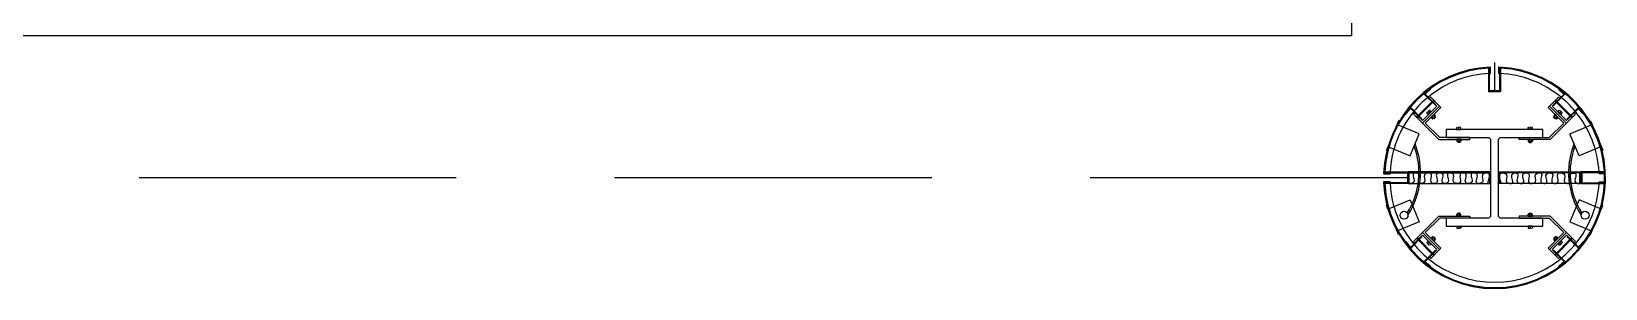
# Model space of a CAD drawing. Extents: x -163000 to 184253, y -124935 to 90032.
# Drawn here: x -108264 to -103300, y 29182 to 29995 of the extents above; entities that cross this region are included whole.
import ezdxf

# ---------------------------------------------------------------- set-up
doc = ezdxf.new("R2010")
doc.units = 0
doc.header["$LTSCALE"] = 1000
doc.header["$MEASUREMENT"] = 0
doc.linetypes.add('GFxref$0$s3123a$0$HIDDEN2', pattern=[0.1875, 0.125, -0.0625])
doc.layers.get('0').update_dxf_attribs({"linetype": 'CONTINUOUS'})
doc.layers.add('fire shutter', color=5, linetype='GFxref$0$s3123a$0$HIDDEN2')
doc.layers.add('stair', color=1, linetype='CONTINUOUS')

# ---------------------------------------------------------------- blocks, each defined once
blk = doc.blocks.new('s2118a')
at = {"layer": 'fire shutter', "ltscale": 8}
for p, q in [((-103649.9, 35896.87), (-103649.9, 29807.126)), ((-103924.9, 29532.126), (-110724.9, 29532.126))]:
    blk.add_line(p, q, dxfattribs=at)
at = {"layer": 'stair'}
for p, q in [((-103665.4, 29861.762), (-103662.4, 29861.762)), ((-103662.4, 29861.762), (-103662.4, 29880.865)), ((-103637.4, 29880.865), (-103637.4, 29861.762)), ((-103634.4, 29861.762), (-103637.4, 29861.762)), ((-103889.845, 29729.548), (-103847.363, 29771.918)), ((-103887.727, 29727.423), (-103845.245, 29769.794)), ((-103859.521, 29732.422), (-103863.228, 29736.139)), ((-103859.875, 29732.068), (-103849.963, 29741.955)), ((-103859.169, 29731.36), (-103849.256, 29741.247)), ((-103854.919, 29737.012), (-103858.803, 29740.906)), ((-103857.222, 29733.302), (-103851.204, 29739.305)), ((-103850.317, 29741.602), (-103854.024, 29745.319)), ((-103849.963, 29741.955), (-103849.256, 29741.247)), ((-103412.073, 29727.423), (-103454.555, 29769.794)), ((-103409.955, 29729.548), (-103452.437, 29771.918)), ((-103449.837, 29741.955), (-103450.544, 29741.247)), ((-103440.631, 29731.36), (-103450.544, 29741.247)), ((-103439.925, 29732.068), (-103449.837, 29741.955)), ((-103449.483, 29741.602), (-103445.776, 29745.319)), ((-103442.578, 29733.302), (-103448.596, 29739.305)), ((-103444.881, 29737.012), (-103440.997, 29740.906)), ((-103440.279, 29732.422), (-103436.572, 29736.139)), ((-103859.169, 29731.36), (-103859.875, 29732.068)), ((-103859.169, 29731.36), (-103859.875, 29732.068)), ((-103840.782, 29732.751), (-103850.695, 29722.864)), ((-103849.989, 29722.156), (-103850.695, 29722.864)), ((-103840.076, 29732.043), (-103849.989, 29722.156)), ((-103849.634, 29722.509), (-103845.927, 29718.792)), ((-103847.333, 29724.804), (-103843.449, 29720.91)), ((-103843.45, 29720.203), (-103844.866, 29718.791)), ((-103843.273, 29720.379), (-103841.799, 29718.901)), ((-103842.919, 29720.733), (-103841.092, 29718.9)), ((-103838.848, 29724.793), (-103842.742, 29720.909)), ((-103842.731, 29729.394), (-103838.847, 29725.5)), ((-103836.842, 29723.844), (-103841.799, 29718.901)), ((-103841.799, 29718.901), (-103841.092, 29718.9)), ((-103836.843, 29723.137), (-103841.092, 29718.9)), ((-103840.782, 29732.751), (-103840.076, 29732.043)), ((-103840.43, 29731.689), (-103836.723, 29727.972)), ((-103836.724, 29726.912), (-103838.848, 29724.793)), ((-103838.671, 29724.97), (-103836.843, 29723.137)), ((-103838.317, 29725.323), (-103836.842, 29723.844)), ((-103836.843, 29723.137), (-103836.842, 29723.844)), ((-103769.1, 29685.626), (-103769.101, 29690.876)), ((-103762.6, 29685.627), (-103762.601, 29691.127)), ((-103756.1, 29685.628), (-103756.101, 29690.878)), ((-103543.7, 29685.628), (-103543.699, 29690.878)), ((-103537.2, 29685.627), (-103537.199, 29691.127)), ((-103530.7, 29685.626), (-103530.699, 29690.876)), ((-103459.37, 29731.689), (-103463.077, 29727.972)), ((-103463.076, 29726.912), (-103460.952, 29724.793)), ((-103461.483, 29725.323), (-103462.958, 29723.844)), ((-103462.958, 29723.844), (-103458.001, 29718.901)), ((-103462.957, 29723.137), (-103462.958, 29723.844)), ((-103461.129, 29724.97), (-103462.957, 29723.137)), ((-103462.957, 29723.137), (-103458.708, 29718.9)), ((-103457.069, 29729.394), (-103460.953, 29725.5)), ((-103460.952, 29724.793), (-103457.058, 29720.909)), ((-103459.018, 29732.751), (-103459.724, 29732.043)), ((-103459.724, 29732.043), (-103449.811, 29722.156)), ((-103459.018, 29732.751), (-103449.105, 29722.864)), ((-103456.881, 29720.733), (-103458.708, 29718.9)), ((-103458.001, 29718.901), (-103458.708, 29718.9)), ((-103456.527, 29720.379), (-103458.001, 29718.901)), ((-103452.467, 29724.804), (-103456.351, 29720.91)), ((-103456.35, 29720.203), (-103454.934, 29718.791)), ((-103450.166, 29722.509), (-103453.873, 29718.792)), ((-103449.811, 29722.156), (-103449.105, 29722.864)), ((-103440.631, 29731.36), (-103439.925, 29732.068)), ((-103769.6, 29685.626), (-103755.6, 29685.628)), ((-103769.6, 29684.626), (-103769.6, 29685.626)), ((-103769.6, 29684.626), (-103755.6, 29684.628)), ((-103755.599, 29653.628), (-103769.599, 29653.626)), ((-103769.599, 29652.626), (-103769.599, 29653.626)), ((-103755.599, 29652.628), (-103769.599, 29652.626)), ((-103769.099, 29652.626), (-103769.098, 29647.376)), ((-103766.348, 29646.627), (-103768.348, 29646.626)), ((-103766.85, 29684.627), (-103758.35, 29684.627)), ((-103766.098, 29646.627), (-103766.098, 29644.539)), ((-103759.098, 29644.539), (-103766.098, 29644.539)), ((-103766.098, 29644.539), (-103765.598, 29644.039)), ((-103765.849, 29652.627), (-103765.848, 29647.127)), ((-103765.598, 29646.627), (-103765.598, 29644.039)), ((-103759.598, 29644.039), (-103765.598, 29644.039)), ((-103759.848, 29646.627), (-103765.348, 29646.627)), ((-103756.848, 29646.628), (-103759.848, 29646.627)), ((-103759.598, 29646.627), (-103759.598, 29644.039)), ((-103759.598, 29644.039), (-103759.098, 29644.539)), ((-103759.349, 29652.627), (-103759.348, 29647.127)), ((-103759.098, 29646.627), (-103759.098, 29644.539)), ((-103756.099, 29652.628), (-103756.098, 29647.378)), ((-103755.6, 29685.628), (-103755.6, 29684.628)), ((-103755.599, 29653.628), (-103755.599, 29652.628)), ((-103544.201, 29653.628), (-103544.201, 29652.628)), ((-103544.201, 29653.628), (-103530.201, 29653.626)), ((-103544.201, 29652.628), (-103530.201, 29652.626)), ((-103544.2, 29685.628), (-103544.2, 29684.628)), ((-103530.2, 29685.626), (-103544.2, 29685.628)), ((-103530.2, 29684.626), (-103544.2, 29684.628)), ((-103543.701, 29652.628), (-103543.702, 29647.378)), ((-103542.952, 29646.628), (-103539.952, 29646.627)), ((-103532.95, 29684.627), (-103541.45, 29684.627)), ((-103540.702, 29646.627), (-103540.702, 29644.539)), ((-103540.202, 29644.039), (-103540.702, 29644.539)), ((-103540.702, 29644.539), (-103533.702, 29644.539)), ((-103540.451, 29652.627), (-103540.452, 29647.127)), ((-103540.202, 29646.627), (-103540.202, 29644.039)), ((-103540.202, 29644.039), (-103534.202, 29644.039)), ((-103539.952, 29646.627), (-103534.452, 29646.627)), ((-103534.202, 29646.627), (-103534.202, 29644.039)), ((-103533.702, 29644.539), (-103534.202, 29644.039)), ((-103533.951, 29652.627), (-103533.952, 29647.127)), ((-103533.702, 29646.627), (-103533.702, 29644.539)), ((-103533.452, 29646.627), (-103531.452, 29646.626)), ((-103530.701, 29652.626), (-103530.702, 29647.376)), ((-103530.201, 29652.626), (-103530.201, 29653.626)), ((-103530.2, 29684.626), (-103530.2, 29685.626)), ((-103998.639, 29544.626), (-103979.536, 29544.626)), ((-103979.536, 29547.626), (-103979.536, 29544.626)), ((-103320.264, 29547.626), (-103320.264, 29544.626)), ((-103301.161, 29544.626), (-103320.264, 29544.626)), ((-103979.536, 29519.626), (-103998.639, 29519.626)), ((-103979.536, 29516.626), (-103979.536, 29519.626)), ((-103918.9, 29513.626), (-103665.4, 29513.626)), ((-103380.9, 29513.626), (-103634.4, 29513.626)), ((-103320.264, 29519.626), (-103301.161, 29519.626)), ((-103320.264, 29516.626), (-103320.264, 29519.626)), ((-103769.599, 29411.626), (-103769.599, 29410.626)), ((-103755.599, 29411.625), (-103769.599, 29411.626)), ((-103755.599, 29410.625), (-103769.599, 29410.626)), ((-103769.099, 29411.626), (-103769.098, 29416.876)), ((-103766.348, 29417.626), (-103768.348, 29417.626)), ((-103766.098, 29419.714), (-103765.598, 29420.214)), ((-103766.098, 29417.626), (-103766.098, 29419.714)), ((-103759.098, 29419.714), (-103766.098, 29419.714)), ((-103765.849, 29411.626), (-103765.848, 29417.126)), ((-103765.598, 29417.626), (-103765.598, 29420.214)), ((-103759.598, 29420.214), (-103765.598, 29420.214)), ((-103759.848, 29417.626), (-103765.348, 29417.626)), ((-103756.848, 29417.625), (-103759.848, 29417.626)), ((-103759.598, 29420.214), (-103759.098, 29419.714)), ((-103759.598, 29417.626), (-103759.598, 29420.214)), ((-103759.349, 29411.625), (-103759.348, 29417.125)), ((-103759.098, 29417.625), (-103759.098, 29419.714)), ((-103756.099, 29411.625), (-103756.098, 29416.875)), ((-103755.599, 29410.625), (-103755.599, 29411.625)), ((-103544.201, 29411.625), (-103530.201, 29411.626)), ((-103544.201, 29410.625), (-103544.201, 29411.625)), ((-103544.201, 29410.625), (-103530.201, 29410.626)), ((-103543.701, 29411.625), (-103543.702, 29416.875)), ((-103542.952, 29417.625), (-103539.952, 29417.626)), ((-103540.202, 29420.214), (-103540.702, 29419.714)), ((-103540.702, 29419.714), (-103533.702, 29419.714)), ((-103540.702, 29417.625), (-103540.702, 29419.714)), ((-103540.451, 29411.625), (-103540.452, 29417.125)), ((-103540.202, 29420.214), (-103534.202, 29420.214)), ((-103540.202, 29417.626), (-103540.202, 29420.214)), ((-103539.952, 29417.626), (-103534.452, 29417.626)), ((-103534.202, 29417.626), (-103534.202, 29420.214)), ((-103533.702, 29419.714), (-103534.202, 29420.214)), ((-103533.951, 29411.626), (-103533.952, 29417.126)), ((-103533.702, 29417.626), (-103533.702, 29419.714)), ((-103533.452, 29417.626), (-103531.452, 29417.626)), ((-103530.701, 29411.626), (-103530.702, 29416.876)), ((-103530.201, 29411.626), (-103530.201, 29410.626)), ((-103849.989, 29342.097), (-103850.695, 29341.389)), ((-103840.782, 29331.502), (-103850.695, 29341.389)), ((-103840.076, 29332.21), (-103849.989, 29342.097)), ((-103849.634, 29341.744), (-103845.927, 29345.461)), ((-103847.333, 29339.449), (-103843.449, 29343.343)), ((-103843.45, 29344.05), (-103844.866, 29345.462)), ((-103843.273, 29343.873), (-103841.799, 29345.352)), ((-103842.919, 29343.52), (-103841.092, 29345.353)), ((-103838.848, 29339.46), (-103842.742, 29343.344)), ((-103842.731, 29334.858), (-103838.847, 29338.753)), ((-103841.799, 29345.352), (-103841.092, 29345.353)), ((-103836.842, 29340.409), (-103841.799, 29345.352)), ((-103836.843, 29341.116), (-103841.092, 29345.353)), ((-103836.724, 29337.341), (-103838.848, 29339.46)), ((-103838.671, 29339.283), (-103836.843, 29341.116)), ((-103838.317, 29338.93), (-103836.842, 29340.409)), ((-103836.843, 29341.116), (-103836.842, 29340.409)), ((-103769.6, 29379.626), (-103769.6, 29378.626)), ((-103769.6, 29379.626), (-103755.6, 29379.625)), ((-103769.6, 29378.626), (-103755.6, 29378.625)), ((-103769.1, 29378.626), (-103769.101, 29373.376)), ((-103766.85, 29379.626), (-103758.35, 29379.625)), ((-103762.6, 29378.626), (-103762.601, 29373.126)), ((-103756.1, 29378.625), (-103756.101, 29373.375)), ((-103755.6, 29378.625), (-103755.6, 29379.625)), ((-103530.2, 29379.626), (-103544.2, 29379.625)), ((-103544.2, 29378.625), (-103544.2, 29379.625)), ((-103530.2, 29378.626), (-103544.2, 29378.625)), ((-103543.7, 29378.625), (-103543.699, 29373.375)), ((-103532.95, 29379.626), (-103541.45, 29379.625)), ((-103537.2, 29378.626), (-103537.199, 29373.126)), ((-103530.7, 29378.626), (-103530.699, 29373.376)), ((-103530.2, 29379.626), (-103530.2, 29378.626)), ((-103463.076, 29337.341), (-103460.952, 29339.46)), ((-103462.958, 29340.409), (-103458.001, 29345.352)), ((-103462.957, 29341.116), (-103462.958, 29340.409)), ((-103461.483, 29338.93), (-103462.958, 29340.409)), ((-103462.957, 29341.116), (-103458.708, 29345.353)), ((-103461.129, 29339.283), (-103462.957, 29341.116)), ((-103457.069, 29334.858), (-103460.953, 29338.753)), ((-103460.952, 29339.46), (-103457.058, 29343.344)), ((-103459.724, 29332.21), (-103449.811, 29342.097)), ((-103459.018, 29331.502), (-103449.105, 29341.389)), ((-103458.001, 29345.352), (-103458.708, 29345.353)), ((-103456.881, 29343.52), (-103458.708, 29345.353)), ((-103456.527, 29343.873), (-103458.001, 29345.352)), ((-103452.467, 29339.449), (-103456.351, 29343.343)), ((-103456.35, 29344.05), (-103454.934, 29345.462)), ((-103450.166, 29341.744), (-103453.873, 29345.461)), ((-103449.811, 29342.097), (-103449.105, 29341.389)), ((-103889.845, 29334.705), (-103847.363, 29292.334)), ((-103887.727, 29336.829), (-103845.245, 29294.458)), ((-103859.521, 29331.831), (-103863.228, 29328.114)), ((-103859.169, 29332.892), (-103859.875, 29332.184)), ((-103859.875, 29332.184), (-103849.963, 29322.298)), ((-103859.169, 29332.892), (-103849.256, 29323.006)), ((-103854.919, 29327.241), (-103858.803, 29323.347)), ((-103857.222, 29330.95), (-103851.204, 29324.948)), ((-103850.317, 29322.651), (-103854.024, 29318.934)), ((-103849.963, 29322.298), (-103849.256, 29323.006)), ((-103840.782, 29331.502), (-103840.076, 29332.21)), ((-103840.43, 29332.563), (-103836.723, 29336.28)), ((-103459.37, 29332.563), (-103463.077, 29336.28)), ((-103459.018, 29331.502), (-103459.724, 29332.21)), ((-103412.073, 29336.829), (-103454.555, 29294.458)), ((-103409.955, 29334.705), (-103452.437, 29292.334)), ((-103440.631, 29332.892), (-103450.544, 29323.006)), ((-103449.837, 29322.298), (-103450.544, 29323.006)), ((-103439.925, 29332.184), (-103449.837, 29322.298)), ((-103449.483, 29322.651), (-103445.776, 29318.934)), ((-103442.578, 29330.95), (-103448.596, 29324.948)), ((-103444.881, 29327.241), (-103440.997, 29323.347)), ((-103440.631, 29332.892), (-103439.925, 29332.184)), ((-103440.279, 29331.831), (-103436.572, 29328.114))]:
    blk.add_line(p, q, dxfattribs=at)
for points in [[(-104099.9, 29982.126), (-104099.9, 30931.126), (-104199.9, 30931.126), (-104199.9, 30082.126)], [(-131103.9, 29617.129), (-131103.9, 29982.126), (-104099.9, 29982.126)], [(-103631.4, 29878.633), (-103631.4, 29804.126), (-103668.4, 29804.126), (-103668.4, 29878.633)], [(-103634.4, 29881.783), (-103634.4, 29807.126), (-103665.4, 29807.126), (-103665.4, 29881.783)], [(-103727.4, 29659.626), (-103822.651, 29659.626), (-103868.395, 29705.21), (-103818.833, 29754.642), (-103823.07, 29758.89), (-103876.881, 29705.221), (-103825.132, 29653.626), (-103727.4, 29653.626), (-103727.4, 29659.626)], [(-103572.4, 29659.626), (-103477.149, 29659.626), (-103431.405, 29705.21), (-103480.967, 29754.642), (-103476.73, 29758.89), (-103422.919, 29705.221), (-103474.668, 29653.626), (-103572.4, 29653.626), (-103572.4, 29659.626)], [(-103950.807, 29710.886), (-103952.655, 29711.651), (-103990.923, 29619.263), (-103989.075, 29618.498), (-103950.807, 29710.886)], [(-103984.292, 29630.046), (-103916.456, 29601.948), (-103887.755, 29671.239), (-103955.591, 29699.337)], [(-103315.508, 29630.046), (-103383.344, 29601.948), (-103412.045, 29671.239), (-103344.209, 29699.337)], [(-103348.993, 29710.886), (-103347.145, 29711.651), (-103308.877, 29619.263), (-103310.725, 29618.498), (-103348.993, 29710.886)], [(-103999.557, 29547.626), (-103924.9, 29547.626), (-103924.9, 29516.626), (-103999.557, 29516.626)], [(-103996.406, 29550.626), (-103921.9, 29550.626), (-103921.9, 29513.626), (-103996.406, 29513.626)], [(-103303.394, 29550.626), (-103377.9, 29550.626), (-103377.9, 29513.626), (-103303.394, 29513.626)], [(-103303.246, 29547.626), (-103374.9, 29547.626), (-103374.9, 29516.626), (-103303.246, 29516.626)], [(-103950.807, 29353.367), (-103952.655, 29352.602), (-103990.923, 29444.99), (-103989.075, 29445.755), (-103950.807, 29353.367)], [(-103984.292, 29434.206), (-103916.456, 29462.305), (-103887.755, 29393.014), (-103955.591, 29364.915)], [(-103315.508, 29434.206), (-103383.344, 29462.305), (-103412.045, 29393.014), (-103344.209, 29364.915)], [(-103348.993, 29353.367), (-103347.145, 29352.602), (-103308.877, 29444.99), (-103310.725, 29445.755), (-103348.993, 29353.367)], [(-103727.4, 29404.626), (-103822.651, 29404.626), (-103868.395, 29359.043), (-103818.833, 29309.611), (-103823.07, 29305.362), (-103876.881, 29359.032), (-103825.132, 29410.626), (-103727.4, 29410.626), (-103727.4, 29404.626)], [(-103572.4, 29404.626), (-103477.149, 29404.626), (-103431.405, 29359.043), (-103480.967, 29309.611), (-103476.73, 29305.362), (-103422.919, 29359.032), (-103474.668, 29410.626), (-103572.4, 29410.626), (-103572.4, 29404.626)]]:
    blk.add_lwpolyline(points, dxfattribs=at)
for points in [[(-103876.881, 29705.221), (-103823.07, 29758.89), (-103851.318, 29787.212), (-103855.566, 29782.975), (-103831.556, 29758.901), (-103876.87, 29713.706), (-103900.88, 29737.779), (-103905.128, 29733.542)], [(-103422.919, 29705.221), (-103476.73, 29758.89), (-103448.482, 29787.212), (-103444.234, 29782.975), (-103468.244, 29758.901), (-103422.93, 29713.706), (-103398.92, 29737.779), (-103394.672, 29733.542)], [(-103839.58, 29775.444), (-103843.829, 29771.207), (-103845.947, 29773.331), (-103841.699, 29777.568)], [(-103460.22, 29775.444), (-103455.971, 29771.207), (-103453.853, 29773.331), (-103458.101, 29777.568)], [(-103893.391, 29721.774), (-103889.143, 29726.011), (-103891.261, 29728.135), (-103895.509, 29723.898)], [(-103893.391, 29721.774), (-103889.143, 29726.011), (-103891.261, 29728.135), (-103895.509, 29723.898)], [(-103406.409, 29721.774), (-103410.657, 29726.011), (-103408.539, 29728.135), (-103404.291, 29723.898)], [(-103802.4, 29684.626), (-103802.4, 29659.626), (-103667.4, 29659.626), (-103662.4, 29654.626), (-103662.4, 29409.626), (-103667.4, 29404.626), (-103802.4, 29404.626), (-103802.4, 29379.626), (-103497.4, 29379.626), (-103497.4, 29404.626), (-103632.4, 29404.626), (-103637.4, 29409.626), (-103637.4, 29654.626), (-103632.4, 29659.626), (-103497.4, 29659.626), (-103497.4, 29684.626)], [(-103918.9, 29513.626), (-103918.9, 29547.626), (-103665.4, 29547.626), (-103665.4, 29513.626), (-103662.4, 29513.626), (-103662.4, 29513.626), (-103662.4, 29550.626), (-103921.9, 29550.626), (-103921.9, 29513.626)], [(-103380.9, 29513.626), (-103380.9, 29547.626), (-103634.4, 29547.626), (-103634.4, 29513.626), (-103637.4, 29513.626), (-103637.4, 29513.626), (-103637.4, 29550.626), (-103377.9, 29550.626), (-103377.9, 29513.626)], [(-103876.881, 29359.032), (-103823.07, 29305.362), (-103851.318, 29277.041), (-103855.566, 29281.278), (-103831.556, 29305.351), (-103876.87, 29350.547), (-103900.88, 29326.474), (-103905.128, 29330.711)], [(-103893.391, 29342.479), (-103889.143, 29338.242), (-103891.261, 29336.118), (-103895.509, 29340.355)], [(-103422.919, 29359.032), (-103476.73, 29305.362), (-103448.482, 29277.041), (-103444.234, 29281.278), (-103468.244, 29305.351), (-103422.93, 29350.547), (-103398.92, 29326.474), (-103394.672, 29330.711)], [(-103406.409, 29342.479), (-103410.657, 29338.242), (-103408.539, 29336.118), (-103404.291, 29340.355)], [(-103839.58, 29288.809), (-103843.829, 29293.046), (-103845.947, 29290.922), (-103841.699, 29286.685)], [(-103460.22, 29288.809), (-103455.971, 29293.046), (-103453.853, 29290.922), (-103458.101, 29286.685)]]:
    blk.add_lwpolyline(points, close=True, dxfattribs=at)
for points in [[(-103835.217, 29762.573), (-103836.633, 29761.16), (-103871.942, 29796.562, -0.00870213), (-103852.508, 29813.834), (-103851.206, 29812.316, 0.00800341), (-103869.054, 29796.498)], [(-103464.583, 29762.573), (-103463.167, 29761.16), (-103427.858, 29796.562, 0.00870213), (-103447.292, 29813.834), (-103448.594, 29812.316, -0.00800341), (-103430.746, 29796.498)], [(-103880.528, 29717.378), (-103879.112, 29718.79), (-103914.31, 29754.092, 0.00870213), (-103931.631, 29734.702), (-103930.116, 29733.396, -0.00800341), (-103914.253, 29751.203)], [(-103419.272, 29717.378), (-103420.688, 29718.79), (-103385.49, 29754.092, -0.00870213), (-103368.169, 29734.702), (-103369.684, 29733.396, 0.00800341), (-103385.547, 29751.203)], [(-103880.528, 29346.875), (-103879.112, 29345.462), (-103914.31, 29310.161, -0.00870213), (-103931.631, 29329.551), (-103930.116, 29330.857, 0.00800341), (-103914.253, 29313.049)], [(-103419.272, 29346.875), (-103420.688, 29345.462), (-103385.49, 29310.161, 0.00870213), (-103368.169, 29329.551), (-103369.684, 29330.857, -0.00800341), (-103385.547, 29313.049)], [(-103835.217, 29301.68), (-103836.633, 29303.092), (-103871.942, 29267.691, 0.00870213), (-103852.508, 29250.419), (-103851.206, 29251.937, -0.00800341), (-103869.054, 29267.755)], [(-103464.583, 29301.68), (-103463.167, 29303.092), (-103427.858, 29267.691, -0.00870213), (-103447.292, 29250.419), (-103448.594, 29251.937, 0.00800341), (-103430.746, 29267.755)]]:
    blk.add_lwpolyline(points, format="xyb", close=True, dxfattribs=at)
for points in [[(-103863.228, 29736.139, -0.24878441), (-103858.803, 29740.906, -3.55109969)], [(-103859.7, 29740.568, -0.1784415), (-103858.463, 29741.802, 0.2)], [(-103854.024, 29745.319, 0.22196227), (-103858.803, 29740.906, 3.55109969)], [(-103445.776, 29745.319, -0.22196227), (-103440.997, 29740.906, -3.55109969)], [(-103440.1, 29740.568, 0.1784415), (-103441.337, 29741.802, -0.2)], [(-103436.572, 29736.139, 0.24878441), (-103440.997, 29740.906, 3.55109969)], [(-103843.45, 29720.203, 0.1), (-103842.742, 29720.909, -0.2)], [(-103838.14, 29725.499, -0.1), (-103838.848, 29724.793, 0.2)], [(-103769.101, 29690.876, -0.24878441), (-103762.601, 29691.127, -3.55109969)], [(-103763.474, 29691.521, -0.1784415), (-103761.727, 29691.521, 0.2)], [(-103756.101, 29690.878, 0.22196227), (-103762.601, 29691.127, 3.55109969)], [(-103543.699, 29690.878, -0.22196227), (-103537.199, 29691.127, -3.55109969)], [(-103536.326, 29691.521, 0.1784415), (-103538.073, 29691.521, -0.2)], [(-103530.699, 29690.876, 0.24878441), (-103537.199, 29691.127, 3.55109969)], [(-103461.66, 29725.499, 0.1), (-103460.952, 29724.793, -0.2)], [(-103456.35, 29720.203, -0.1), (-103457.058, 29720.909, 0.2)], [(-103766.348, 29646.627, 0.1), (-103765.348, 29646.627, -0.2)], [(-103758.848, 29646.627, -0.1), (-103759.848, 29646.627, 0.2)], [(-103540.952, 29646.627, 0.1), (-103539.952, 29646.627, -0.2)], [(-103533.452, 29646.627, -0.1), (-103534.452, 29646.627, 0.2)], [(-103766.348, 29417.626, -0.1), (-103765.348, 29417.626, 0.2)], [(-103758.848, 29417.625, 0.1), (-103759.848, 29417.626, -0.2)], [(-103540.952, 29417.625, -0.1), (-103539.952, 29417.626, 0.2)], [(-103533.452, 29417.626, 0.1), (-103534.452, 29417.626, -0.2)], [(-103843.45, 29344.05, -0.1), (-103842.742, 29343.344, 0.2)], [(-103838.14, 29338.754, 0.1), (-103838.848, 29339.46, -0.2)], [(-103769.101, 29373.376, 0.24878441), (-103762.601, 29373.126, 3.55109969)], [(-103763.474, 29372.732, 0.1784415), (-103761.727, 29372.732, -0.2)], [(-103756.101, 29373.375, -0.22196227), (-103762.601, 29373.126, -3.55109969)], [(-103543.699, 29373.375, 0.22196227), (-103537.199, 29373.126, 3.55109969)], [(-103536.326, 29372.732, -0.1784415), (-103538.073, 29372.732, 0.2)], [(-103530.699, 29373.376, -0.24878441), (-103537.199, 29373.126, -3.55109969)], [(-103461.66, 29338.754, -0.1), (-103460.952, 29339.46, 0.2)], [(-103456.35, 29344.05, 0.1), (-103457.058, 29343.344, -0.2)], [(-103863.228, 29328.114, 0.24878441), (-103858.803, 29323.347, 3.55109969)], [(-103859.7, 29323.685, 0.1784415), (-103858.463, 29322.451, -0.2)], [(-103854.024, 29318.934, -0.22196227), (-103858.803, 29323.347, -3.55109969)], [(-103445.776, 29318.934, 0.22196227), (-103440.997, 29323.347, 3.55109969)], [(-103440.1, 29323.685, -0.1784415), (-103441.337, 29322.451, 0.2)], [(-103436.572, 29328.114, -0.24878441), (-103440.997, 29323.347, -3.55109969)]]:
    blk.add_lwpolyline(points, format="xyb", dxfattribs=at)
for centre in [(-103935.357, 29413.886), (-103364.443, 29413.886)]:
    blk.add_circle(centre, 12.5, dxfattribs=at)
for centre, radius, start, end in [((-103649.9, 29532.126), 350, 92.216865, 177.783135), ((-103649.9, 29532.126), 347, 93.056123, 176.943877), ((-103649.9, 29532.126), 330, 92.692156, 129.377247), ((-103663.4, 29880.865), 1, 0, 92.216865), ((-103636.4, 29880.865), 1, 87.783135, 180), ((-103649.9, 29532.126), 350, 357.783135, 87.783135), ((-103649.9, 29532.126), 330, 50.557052, 87.307844), ((-103649.9, 29532.126), 347, 357.439827, 86.943877), ((-103649.9, 29532.126), 330, 129.791691, 140.221989), ((-103649.9, 29532.126), 330, 39.778011, 50.208309), ((-103649.9, 29532.126), 330, 140.570772, 176.786279), ((-103649.9, 29532.126), 330, 3.213721, 39.429228), ((-103845.396, 29719.322), 0.75, 224.925, 314.925), ((-103843.803, 29720.557), 0.5, 314.925, 44.925), ((-103843.095, 29721.263), 0.5, 224.925, 314.925), ((-103839.201, 29725.147), 0.5, 314.925, 44.925), ((-103838.493, 29725.853), 0.5, 224.925, 314.925), ((-103837.254, 29727.443), 0.75, 314.925, 44.925), ((-103462.546, 29727.443), 0.75, 135.075, 225.075), ((-103461.307, 29725.853), 0.5, 225.075, 315.075), ((-103460.599, 29725.147), 0.5, 135.075, 225.075), ((-103456.705, 29721.263), 0.5, 225.075, 315.075), ((-103455.997, 29720.557), 0.5, 135.075, 225.075), ((-103454.404, 29719.322), 0.75, 225.075, 315.075), ((-104131.284, 29549.044), 248.025, 327.168501, 21.561428), ((-103768.348, 29647.376), 0.75, 180.005, 270.005), ((-103766.348, 29647.127), 0.5, 270.005, 0.005), ((-103765.348, 29647.127), 0.5, 180.005, 270.005), ((-103759.848, 29647.127), 0.5, 270.005, 0.005), ((-103758.848, 29647.127), 0.5, 180.005, 270.005), ((-103756.848, 29647.378), 0.75, 270.005, 0.005), ((-103542.952, 29647.378), 0.75, 179.995, 269.995), ((-103540.952, 29647.127), 0.5, 269.995, 359.995), ((-103539.952, 29647.127), 0.5, 179.995, 269.995), ((-103534.452, 29647.127), 0.5, 269.995, 359.995), ((-103533.452, 29647.127), 0.5, 179.995, 269.995), ((-103531.452, 29647.376), 0.75, 269.995, 359.995), ((-103168.516, 29549.044), 248.025, 158.438572, 212.831499), ((-104128.077, 29548.502), 239.827, 327.856073, 20.618509), ((-103171.723, 29548.502), 239.827, 159.381491, 212.143927), ((-103998.639, 29545.626), 1, 177.783135, 270), ((-103301.161, 29545.626), 1, 270, 2.216865), ((-103998.639, 29518.626), 1, 90, 182.216865), ((-103649.9, 29532.126), 350, 182.216865, 357.783135), ((-103649.9, 29532.126), 347, 183.056123, 357.439827), ((-103649.9, 29532.126), 330, 183.213721, 219.429228), ((-103649.9, 29532.126), 330, 320.570772, 356.786279), ((-103301.161, 29518.626), 1, 357.783135, 90), ((-103768.348, 29416.876), 0.75, 89.995, 179.995), ((-103766.348, 29417.126), 0.5, 359.995, 89.995), ((-103765.348, 29417.126), 0.5, 89.995, 179.995), ((-103759.848, 29417.126), 0.5, 359.995, 89.995), ((-103758.848, 29417.125), 0.5, 89.995, 179.995), ((-103756.848, 29416.875), 0.75, 359.995, 89.995), ((-103542.952, 29416.875), 0.75, 90.005, 180.005), ((-103540.952, 29417.125), 0.5, 0.005, 90.005), ((-103539.952, 29417.126), 0.5, 90.005, 180.005), ((-103534.452, 29417.126), 0.5, 0.005, 90.005), ((-103533.452, 29417.126), 0.5, 90.005, 180.005), ((-103531.452, 29416.876), 0.75, 0.005, 90.005), ((-103845.396, 29344.931), 0.75, 45.075, 135.075), ((-103843.803, 29343.696), 0.5, 315.075, 45.075), ((-103843.095, 29342.99), 0.5, 45.075, 135.075), ((-103839.201, 29339.106), 0.5, 315.075, 45.075), ((-103838.493, 29338.4), 0.5, 45.075, 135.075), ((-103461.307, 29338.4), 0.5, 44.925, 134.925), ((-103460.599, 29339.106), 0.5, 134.925, 224.925), ((-103456.705, 29342.99), 0.5, 44.925, 134.925), ((-103455.997, 29343.696), 0.5, 134.925, 224.925), ((-103454.404, 29344.931), 0.75, 44.925, 134.925), ((-103649.9, 29532.126), 330, 219.778011, 230.208309), ((-103837.254, 29336.81), 0.75, 315.075, 45.075), ((-103462.546, 29336.81), 0.75, 134.925, 224.925), ((-103649.9, 29532.126), 330, 309.791691, 320.221989), ((-103649.9, 29532.126), 330, 230.557052, 309.442948)]:
    blk.add_arc(centre, radius, start, end, dxfattribs=at)
for points, knots in [([(-103849.484, 29530.726), (-103847.761, 29539.326), (-103848.526, 29551.555), (-103880.123, 29543.504), (-103860.548, 29516.033), (-103901.994, 29509.507), (-103875.709, 29546.715), (-103917.184, 29549.559), (-103894.243, 29517.576), (-103914.042, 29513.307), (-103918.9, 29514.165)], [12.89094301, 12.89094301, 12.89094301, 12.89094301, 34, 51.66011354, 74.78166669, 92.83984696, 121.50304154, 137.84703913, 165.17274235, 178.60017241, 178.60017241, 178.60017241, 178.60017241]), ([(-103757.988, 29530.663), (-103756.301, 29522.139), (-103757.125, 29510.006), (-103788.658, 29518.04), (-103769.083, 29545.511), (-103810.528, 29552.037), (-103784.244, 29514.829), (-103825.718, 29511.985), (-103800.669, 29546.908), (-103845.134, 29550.325), (-103821.353, 29516.525), (-103850.576, 29511.403), (-103851.282, 29522.105), (-103849.484, 29530.726)], [13.01802102, 13.01802102, 13.01802102, 13.01802102, 34, 51.66011354, 74.78166669, 92.83984696, 121.50304154, 137.84703913, 165.17274235, 183.84902777, 211.9388906, 224.82003808, 245.91685155, 245.91685155, 245.91685155, 245.91685155]), ([(-103671.328, 29513.626), (-103666.45, 29529.388), (-103659.038, 29553.336), (-103697.216, 29543.608), (-103677.641, 29516.137), (-103719.087, 29509.611), (-103692.802, 29546.82), (-103734.277, 29549.663), (-103709.227, 29514.74), (-103753.693, 29511.324), (-103729.911, 29545.124), (-103759.234, 29550.263), (-103759.849, 29539.41), (-103757.988, 29530.663)], [0, 0, 0, 0, 34, 51.66011354, 74.78166669, 92.83984696, 121.50304154, 137.84703913, 165.17274235, 183.84902777, 211.9388906, 224.82003808, 246.12776605, 246.12776605, 246.12776605, 246.12776605]), ([(-103628.472, 29513.626), (-103633.35, 29529.388), (-103640.762, 29553.336), (-103602.584, 29543.608), (-103622.159, 29516.137), (-103580.713, 29509.611), (-103606.998, 29546.82), (-103565.523, 29549.663), (-103590.573, 29514.74), (-103546.107, 29511.324), (-103569.889, 29545.124), (-103540.566, 29550.263), (-103539.951, 29539.41), (-103541.812, 29530.663)], [0, 0, 0, 0, 34, 51.66011354, 74.78166669, 92.83984696, 121.50304154, 137.84703913, 165.17274235, 183.84902777, 211.9388906, 224.82003808, 246.12776605, 246.12776605, 246.12776605, 246.12776605]), ([(-103541.812, 29530.663), (-103543.499, 29522.139), (-103542.675, 29510.006), (-103511.142, 29518.04), (-103530.717, 29545.511), (-103489.272, 29552.037), (-103515.556, 29514.829), (-103474.082, 29511.985), (-103499.131, 29546.908), (-103454.666, 29550.325), (-103478.447, 29516.525), (-103449.224, 29511.403), (-103448.518, 29522.105), (-103450.316, 29530.726)], [13.01802102, 13.01802102, 13.01802102, 13.01802102, 34, 51.66011354, 74.78166669, 92.83984696, 121.50304154, 137.84703913, 165.17274235, 183.84902777, 211.9388906, 224.82003808, 245.91685155, 245.91685155, 245.91685155, 245.91685155]), ([(-103450.316, 29530.726), (-103452.039, 29539.326), (-103451.274, 29551.555), (-103419.677, 29543.504), (-103439.252, 29516.033), (-103397.806, 29509.507), (-103424.091, 29546.715), (-103382.616, 29549.559), (-103405.557, 29517.576), (-103385.758, 29513.307), (-103380.9, 29514.165)], [12.89094301, 12.89094301, 12.89094301, 12.89094301, 34, 51.66011354, 74.78166669, 92.83984696, 121.50304154, 137.84703913, 165.17274235, 178.60017241, 178.60017241, 178.60017241, 178.60017241])]:
    blk.add_open_spline(points, degree=3, knots=knots, dxfattribs=at)

msp = doc.modelspace()

# ---------------------------------------------------------------- block references
msp.add_blockref('s2118a', (0, 0))

doc.saveas('drawing.dxf')
